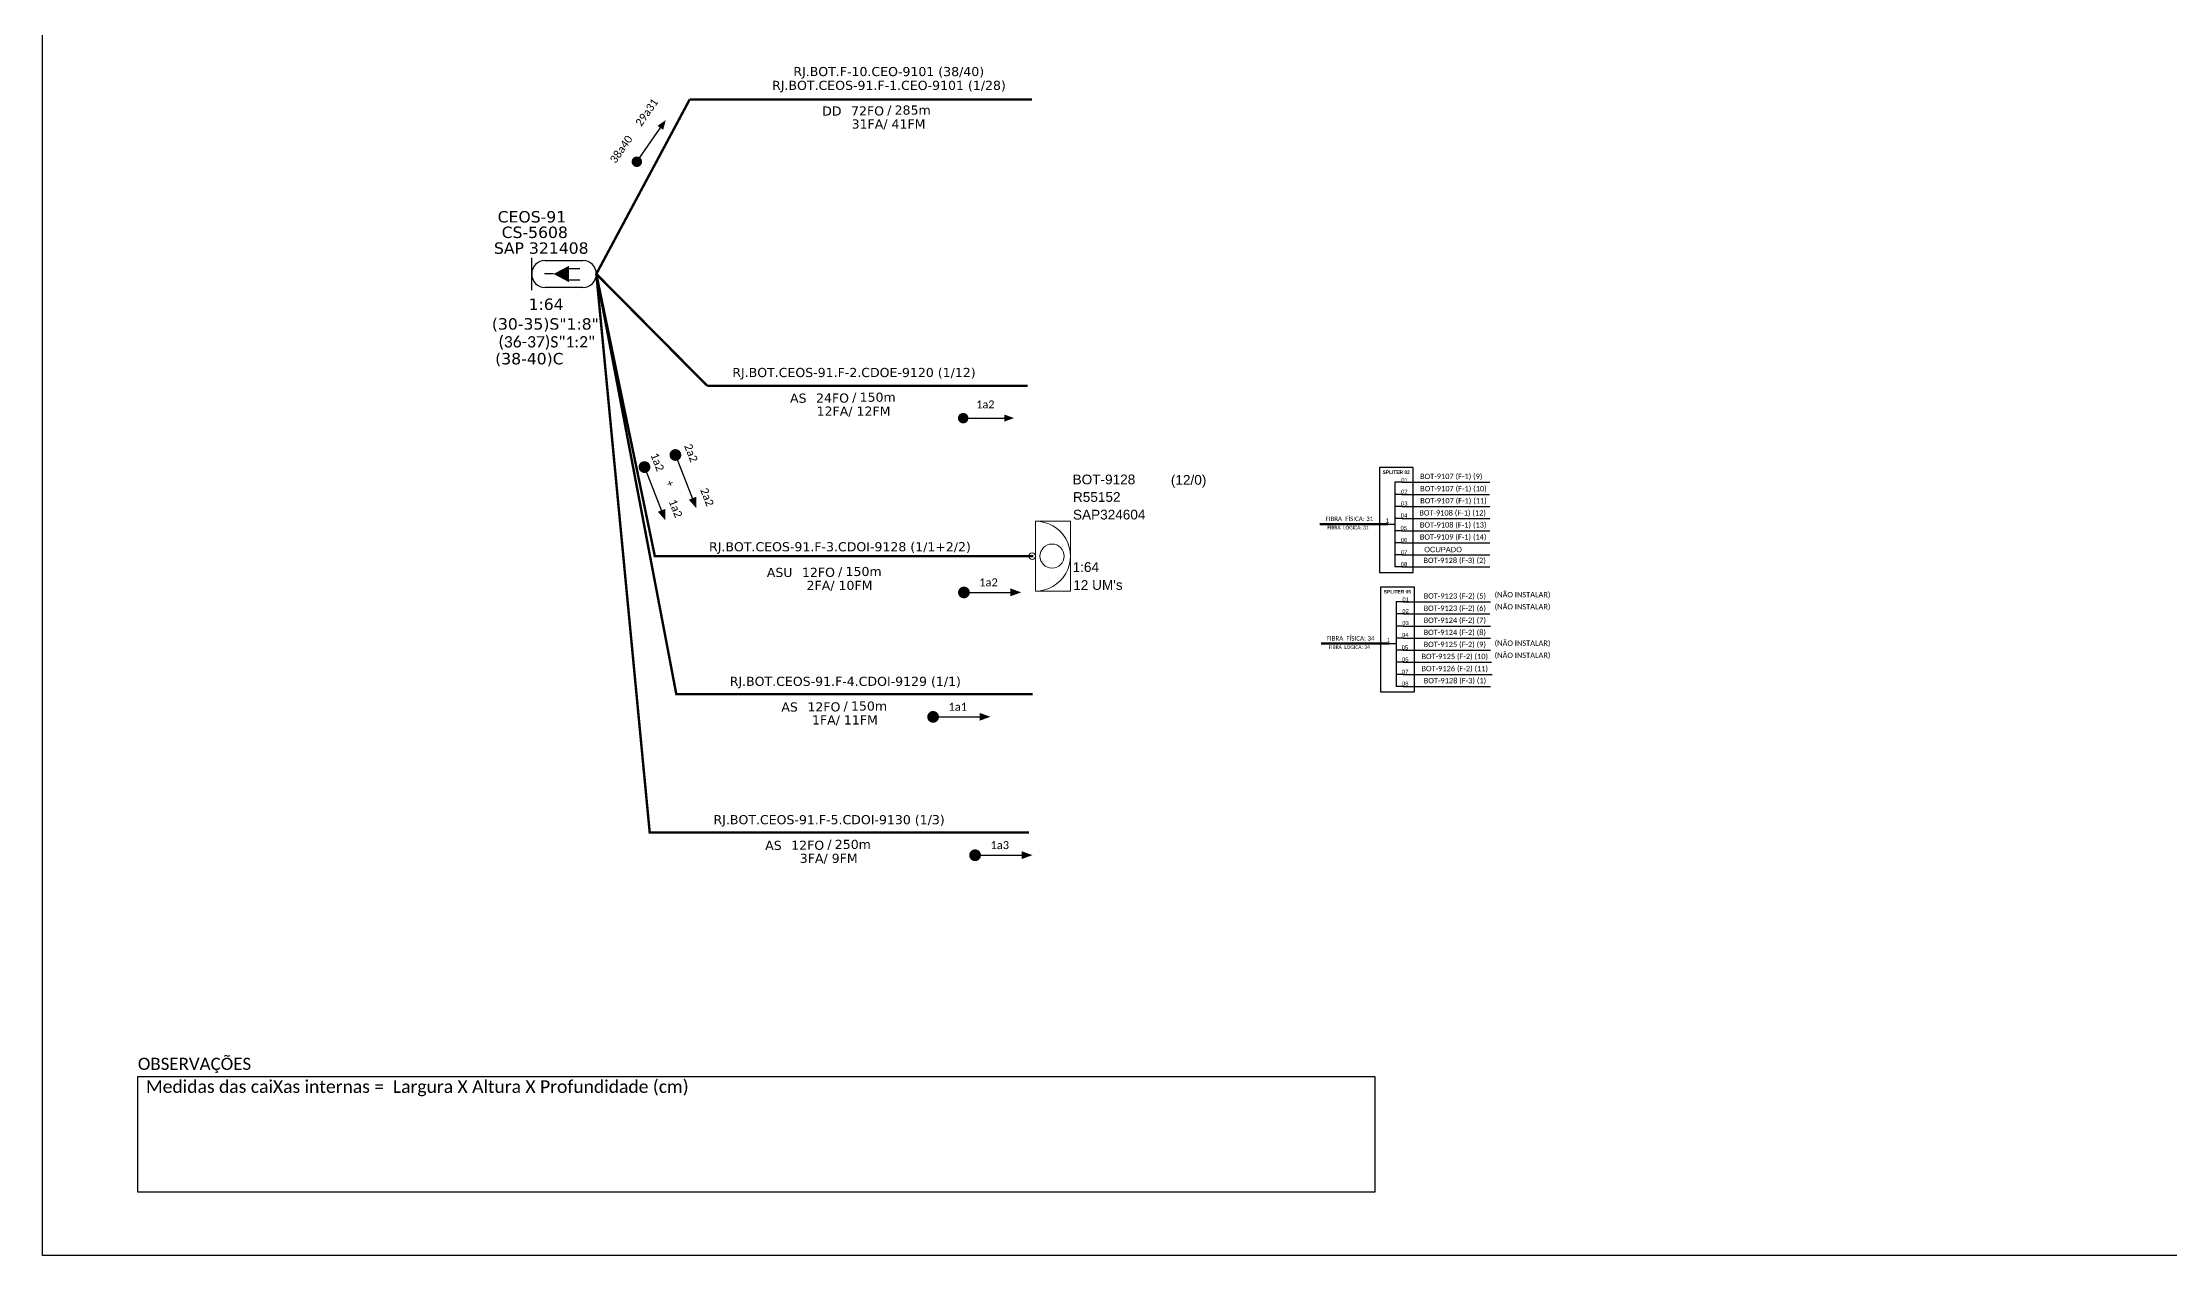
# Model space of a CAD drawing. Extents: x 0 to 841, y 0 to 594.
# Drawn here: x 0 to 525, y 0 to 300 of the extents above; entities that cross this region are included whole.
import ezdxf
from ezdxf.enums import TextEntityAlignment as Align

# ---------------------------------------------------------------- set-up
doc = ezdxf.new("R2010")
doc.units = 0
doc.layers.add("20.0-LEGENDA DOS CDO'S", color=1, linetype='Continuous', lineweight=0)
doc.layers.add('40.1-ETIQUETAS', color=1, linetype='Continuous', lineweight=20)
for name, color, linetype in [('20.4-CEOS', 1, 'Continuous'), ('CAP a instalar', 1, 'Continuous'), ('SETA', 7, 'Continuous')]:
    doc.layers.add(name, color=color, linetype=linetype)
doc.styles.add('ARIAL', font='arial.ttf')
doc.styles.add('siredit', font='verdana.ttf')
doc.styles.add('WMF-Calibri0', font='calibri.ttf')
doc.linetypes.add('FENCELINE1', pattern='A,0.25,-0.1,[133,ltypeshp.shx,S=0.1,R=0,X=-0.1,Y=0],-0.1,1', length=1.45)

# ---------------------------------------------------------------- blocks, each defined once
blk = doc.blocks.new('CEOS_RP_CT_DRT')
at = {"layer": '20.4-CEOS', "color": 0}
for p, q in [((-4.54, 1.19), (-1.19, 1.19)), ((-1.19, -1.19), (-4.54, -1.19))]:
    blk.add_line(p, q, dxfattribs=at)
for points in [[(-5.73, -1.43), (-5.73, 1.44)], [(-3.79, 0), (-4.59, 0)], [(-2.47, 0.48), (-1.45, 0.48)], [(-2.47, -0.52), (-1.45, -0.52)]]:
    blk.add_lwpolyline(points, dxfattribs=at)
blk.add_lwpolyline([(-3.79, 0, 0, 1.47, 0), (-2.41, 0, 1.47, 1.47, 0)], format="xyseb", dxfattribs=at)
for centre, start, end in [((-4.54, 0), 90, 270), ((-1.19, 0), 270, 90)]:
    blk.add_arc(centre, 1.19, start, end, dxfattribs=at)
at = {"layer": '20.4-CEOS', "color": 7, "style": 'siredit'}
for tag, p in [('Nº_DA_CEOS', (-2.86, 5.6)), ('LOCAL', (-2.86, 4.24)), ('SAP', (-2.86, 2.78)), ('RACIO_SPLITAGEM', (-2.86, -1.88)), ('FIBRAS_SPLITTER', (-2.86, -3.58)), ('FIBRAS_TOP_C', (-2.86, -5.08)), ('RESERVA_FINAIS', (-2.86, -6.39))]:
    blk.add_attdef(tag, text='', height=1.01, dxfattribs=at).set_placement(p, align=Align.TOP_CENTER)
blk = doc.blocks.new('ETIQUETA_RS5F')
at = {"layer": '40.1-ETIQUETAS', "color": 0, "style": 'siredit'}
blk.add_text('/', height=1.5, dxfattribs=at).set_placement((1.58, -1.95), align=Align.MIDDLE_RIGHT)
for tag, p in [('ETIQUETA_R_PRIMARIA', (1.21, 4.1)), ('ETIQUETA_R_SECUNDARIA', (1.21, 2.1)), ('F_ATIVAS/F_MORTAS', (1.14, -4.24))]:
    blk.add_attdef(tag, text='', height=1.5, dxfattribs=at).set_placement(p, align=Align.MIDDLE_CENTER)
for tag, p in [('TIPO_CABO', (-6.58, -2.12)), ('CAP_CABO', (0.4, -2.09))]:
    blk.add_attdef(tag, text='', height=1.5, dxfattribs=at).set_placement(p, align=Align.MIDDLE_RIGHT)
blk.add_attdef('METROS', text='', height=1.5, dxfattribs=at).set_placement((2.14, -1.95), align=Align.MIDDLE_LEFT)
for tag, p in [('FUSÃO_1', (0.85, -8.39)), ('FUSÃO_2', (0.85, -10.6)), ('FUSÃO_3', (0.85, -12.93)), ('FUSÃO_4', (0.85, -15.14)), ('FUSÃO_5', (0.85, -17.16))]:
    blk.add_attdef(tag, text='', height=1.5, dxfattribs=at).set_placement(p, align=Align.CENTER)

msp = doc.modelspace()

# ---------------------------------------------------------------- linework, layer by layer
at = {"color": 7, "linetype": 'Continuous'}
for p, q in [((334.04, 190.97, 0.45), (334.04, 170.06, 0.45)), ((335.74, 190.97, 0.45), (334.04, 190.97, 0.45)), ((335.82, 187.94, 0.45), (334.04, 187.94, 0.45)), ((335.82, 184.96, 0.45), (334.04, 184.96, 0.45)), ((332.28, 180.64, 0.45), (334.04, 180.64, 0.45)), ((335.82, 181.96, 0.45), (334.04, 181.96, 0.45)), ((335.82, 178.99, 0.45), (334.04, 178.99, 0.45)), ((335.82, 176.02, 0.45), (334.04, 176.02, 0.45)), ((335.82, 173.04, 0.45), (334.04, 173.04, 0.45)), ((335.82, 170.06, 0.45), (334.04, 170.06, 0.45)), ((334.34, 161.44, 0.45), (334.34, 140.53, 0.45)), ((336.03, 161.44, 0.45), (334.34, 161.44, 0.45)), ((336.12, 158.42, 0.45), (334.34, 158.42, 0.45)), ((336.12, 155.43, 0.45), (334.34, 155.43, 0.45)), ((336.12, 152.43, 0.45), (334.34, 152.43, 0.45)), ((332.58, 151.12, 0.45), (334.33, 151.12, 0.45)), ((336.12, 149.46, 0.45), (334.34, 149.46, 0.45)), ((336.12, 146.49, 0.45), (334.34, 146.49, 0.45)), ((336.12, 143.51, 0.45), (334.34, 143.51, 0.45)), ((336.12, 140.53, 0.45), (334.34, 140.53, 0.45))]:
    msp.add_line(p, q, dxfattribs=at)
at = {"color": 10, "linetype": 'Continuous'}
for p, q in [((335.74, 190.97, 0.45), (357.49, 190.97, 0.45)), ((335.74, 187.94, 0.45), (357.41, 187.94, 0.45)), ((335.74, 184.96, 0.45), (357.45, 184.96, 0.45)), ((335.74, 181.96, 0.45), (357.49, 181.96, 0.45)), ((335.74, 178.99, 0.45), (357.49, 178.99, 0.45)), ((335.74, 176.02, 0.45), (357.49, 176.02, 0.45)), ((335.74, 173.04, 0.45), (357.49, 173.04, 0.45)), ((335.74, 170.06, 0.45), (357.49, 170.06, 0.45)), ((336.03, 161.44, 0.45), (357.62, 161.44, 0.45)), ((336.03, 158.42, 0.45), (357.5, 158.42, 0.45)), ((336.03, 155.43, 0.45), (357.66, 155.43, 0.45)), ((336.03, 152.43, 0.45), (357.62, 152.43, 0.45)), ((336.03, 149.46, 0.45), (357.62, 149.46, 0.45)), ((336.03, 146.49, 0.45), (357.92, 146.49, 0.45)), ((336.03, 143.51, 0.45), (358.04, 143.51, 0.45)), ((336.03, 140.53, 0.45), (357.62, 140.53, 0.45))]:
    msp.add_line(p, q, dxfattribs=at)
at = {"color": 1, "linetype": 'Continuous', "lineweight": 60}
for p, q in [((332.28, 180.64, 0.45), (315.51, 180.64, 0.45)), ((332.58, 151.12, 0.45), (315.81, 151.12, 0.45))]:
    msp.add_line(p, q, dxfattribs=at)
msp.add_lwpolyline([(0, 594), (841, 594), (841, 0), (0, 0)], close=True)
at = {"elevation": 1.21}
for points in [[(146.42, 269.57, 1.29, 1.29, 1), (147.16, 270.63, 1.29, 1.29, 1)], [(226.75, 206.78, 1.29, 1.29, 1), (228.04, 206.78, 1.29, 1.29, 1)]]:
    msp.add_lwpolyline(points, format="xyseb", close=True, dxfattribs=at)
at = {"const_width": 1.45, "elevation": 1.21}
for points in [[(148.41, 195.38, 1), (148.94, 194.03, 1)], [(226.85, 163.74, 1), (228.3, 163.74, 1)], [(219.24, 133.01, 1), (220.69, 133.01, 1)], [(229.61, 98.84, 1), (231.06, 98.84, 1)]]:
    msp.add_lwpolyline(points, format="xyb", close=True, dxfattribs=at)
at = {"const_width": 1.45}
msp.add_lwpolyline([(156.05, 198.36, 1), (156.58, 197.01, 1)], format="xyb", close=True, dxfattribs=at)
at = {"color": 7, "elevation": 0.45}
for points in [[(330.2, 168.7), (338.53, 168.7), (338.53, 194.56), (330.2, 194.56)], [(330.5, 139.18), (338.83, 139.18), (338.83, 165.03), (330.5, 165.03)]]:
    msp.add_lwpolyline(points, close=True, dxfattribs=at)
at = {"color": 0}
msp.add_lwpolyline([(23.56, 44.2), (329.09, 44.2), (329.09, 15.6), (23.56, 15.6)], close=True, dxfattribs=at)
at = {"layer": '40.1-ETIQUETAS'}
msp.add_line((245.23, 164.06, 1.21), (245.23, 181.35, 1.21), dxfattribs=at)
at = {"layer": '40.1-ETIQUETAS', "elevation": 1.21}
msp.add_lwpolyline([(245.23, 181.35), (253.89, 181.35), (253.89, 164.03), (245.23, 164.03)], close=True, dxfattribs=at)
at = {"layer": '40.1-ETIQUETAS'}
for centre, major_axis, start_param, end_param in [((245.23, 172.71, 1.21), (-6.11, 6.11), 2.356194, 5.497787), ((244.43, 172.7, 1.21), (-0.566, 0.566), 2.356194490191767, 8.639379797371353)]:
    msp.add_ellipse(centre, major_axis=major_axis, ratio=1, start_param=start_param, end_param=end_param, dxfattribs=at)
at = {"layer": '40.1-ETIQUETAS', "color": 1}
msp.add_ellipse((249.34, 172.71, 1.21), major_axis=(2.11, 2.11), ratio=1, start_param=3.926991, end_param=10.210176, dxfattribs=at)
at = {"layer": 'CAP a instalar', "color": 7, "ltscale": 7, "const_width": 0.601, "elevation": 1.21}
msp.add_lwpolyline([(136.78, 242.39), (159.83, 285.46)], dxfattribs=at)
at = {"layer": 'CAP a instalar', "color": 7, "linetype": 'FENCELINE1', "ltscale": 2, "const_width": 0.601, "elevation": 1.21}
for points in [[(244.35, 285.46), (159.83, 285.46)], [(136.78, 242.39), (164.16, 214.78)]]:
    msp.add_lwpolyline(points, dxfattribs=at)
at = {"layer": 'CAP a instalar', "color": 1, "linetype": 'FENCELINE1', "ltscale": 2, "elevation": 1.21}
msp.add_lwpolyline([(244.68, 172.7, 0.601, 0.601, 0), (151.23, 172.7, 0.601, 0.601, 0), (136.78, 242.39, 0.601, 0.601, 0)], format="xyseb", dxfattribs=at)
at = {"layer": 'CAP a instalar', "color": 8, "linetype": 'FENCELINE1', "ltscale": 2, "elevation": 1.21}
for points in [[(243.69, 104.43, 0.601, 0.601, 0), (149.97, 104.43, 0.601, 0.601, 0), (136.78, 242.39, 0.601, 0.601, 0)], [(244.54, 138.6, 0.601, 0.601, 0), (156.54, 138.6, 0.601, 0.601, 0), (136.78, 242.39, 0.601, 0.601, 0)]]:
    msp.add_lwpolyline(points, format="xyseb", dxfattribs=at)
at = {"layer": 'CAP a instalar', "color": 7, "linetype": 'FENCELINE1', "ltscale": 7, "const_width": 0.601, "elevation": 1.21}
msp.add_lwpolyline([(243.36, 214.78), (164.16, 214.78)], dxfattribs=at)
at = {"layer": 'SETA', "elevation": 1.21}
for points in [[(146.79, 270.1), (153.11, 279.19)], [(227.4, 206.78), (238.47, 206.78)], [(148.67, 194.71), (153.24, 183.07)], [(227.57, 163.74), (240.07, 163.74)], [(219.97, 133.01), (232.46, 133.01)], [(230.34, 98.84), (242.83, 98.84)]]:
    msp.add_lwpolyline(points, dxfattribs=at)
at = {"layer": 'SETA'}
msp.add_lwpolyline([(156.32, 197.68), (160.88, 186.05)], dxfattribs=at)
for points in [[(151.89, 278.96, 1.21), (153.94, 280.41, 1.21), (153.3, 277.98, 1.21)], [(237.59, 207.66, 1.21), (239.95, 206.8, 1.21), (237.59, 205.94, 1.21)], [(153.79, 184.37, 1.21), (153.86, 181.53, 1.21), (151.99, 183.66, 1.21)], [(161.44, 187.35), (161.51, 184.51), (159.63, 186.64)], [(239.07, 164.73, 1.21), (241.73, 163.76, 1.21), (239.07, 162.79, 1.21)], [(231.46, 134, 1.21), (234.12, 133.03, 1.21), (231.46, 132.06, 1.21)], [(241.83, 99.83, 1.21), (244.49, 98.86, 1.21), (241.83, 97.89, 1.21)]]:
    msp.add_solid(points, dxfattribs=at)

# ---------------------------------------------------------------- block references
at = {"layer": '20.4-CEOS', "color": 5}
ref = msp.add_blockref('CEOS_RP_CT_DRT', (136.78, 242.39, 1.21), dxfattribs=dict(at, xscale=2.785333445227142, yscale=2.785333445227142, zscale=2.785333445227142))
ref.add_attrib('Nº_DA_CEOS', 'CEOS-91', dxfattribs={"color": 5, "height": 2.812, "style": 'siredit'}).set_placement((120.87, 257.92, 1.21), align=Align.TOP_CENTER)
ref.add_attrib('LOCAL', 'CS-5608', dxfattribs={"color": 5, "height": 2.812, "style": 'siredit'}).set_placement((121.58, 254.09, 1.21), align=Align.TOP_CENTER)
ref.add_attrib('SAP', 'SAP 321408', dxfattribs={"color": 5, "height": 2.812, "style": 'siredit'}).set_placement((123.18, 250.19, 1.21), align=Align.TOP_CENTER)
ref.add_attrib('RACIO_SPLITAGEM', '1:64', dxfattribs={"color": 7, "height": 2.812, "style": 'siredit'}).set_placement((124.38, 236.33, 1.21), align=Align.TOP_CENTER)
ref.add_attrib('FIBRAS_SPLITTER', '(30-35)S"1:8"', dxfattribs={"color": 7, "height": 2.8123, "style": 'siredit'}).set_placement((124.19, 231.46, 1.21), align=Align.TOP_CENTER)
ref.add_attrib('FIBRAS_TOP_C', '(38-40)C', dxfattribs={"color": 7, "height": 2.812, "style": 'siredit'}).set_placement((120.25, 222.88, 1.21), align=Align.TOP_CENTER)
at = {"layer": '40.1-ETIQUETAS', "color": 7}
ref = msp.add_blockref('ETIQUETA_RS5F', (207.29, 285.81, 1.21), dxfattribs=dict(at, xscale=1.5029209847748, yscale=1.5029209847748, zscale=1.5029209847748))
ref.add_attrib('ETIQUETA_R_PRIMARIA', 'RJ.BOT.F-10.CEO-9101 (38/40)', dxfattribs={"color": 0, "height": 2.2544, "style": 'siredit'}).set_placement((209.01, 292.38, 1.21), align=Align.MIDDLE_CENTER)
ref.add_attrib('ETIQUETA_R_SECUNDARIA', 'RJ.BOT.CEOS-91.F-1.CEO-9101 (1/28)', dxfattribs={"color": 0, "height": 2.2544, "style": 'siredit'}).set_placement((209.06, 288.97, 1.21), align=Align.MIDDLE_CENTER)
ref.add_attrib('TIPO_CABO', 'DD', dxfattribs={"color": 0, "height": 2.254, "style": 'siredit'}).set_placement((197.34, 282.63, 1.21), align=Align.MIDDLE_RIGHT)
ref.add_attrib('CAP_CABO', '72FO', dxfattribs={"color": 0, "height": 2.254, "style": 'siredit'}).set_placement((207.84, 282.66, 1.21), align=Align.MIDDLE_RIGHT)
ref.add_attrib('METROS', '285m', dxfattribs={"color": 0, "height": 2.254, "style": 'siredit'}).set_placement((210.46, 282.87, 1.21), align=Align.MIDDLE_LEFT)
ref.add_attrib('F_ATIVAS/F_MORTAS', '31FA/ 41FM', dxfattribs={"color": 0, "height": 2.254, "style": 'siredit'}).set_placement((208.96, 279.43, 1.21), align=Align.MIDDLE_CENTER)
ref = msp.add_blockref('ETIQUETA_RS5F', (198.64, 214.9, 1.21), dxfattribs=dict(at, xscale=1.5029209847748, yscale=1.5029209847748, zscale=1.5029209847748))
ref.add_attrib('ETIQUETA_R_SECUNDARIA', 'RJ.BOT.CEOS-91.F-2.CDOE-9120 (1/12)', dxfattribs={"color": 0, "height": 2.2544, "style": 'siredit'}).set_placement((200.42, 218.06, 1.21), align=Align.MIDDLE_CENTER)
ref.add_attrib('TIPO_CABO', 'AS', dxfattribs={"color": 0, "height": 2.254, "style": 'siredit'}).set_placement((188.7, 211.72, 1.21), align=Align.MIDDLE_RIGHT)
ref.add_attrib('CAP_CABO', '24FO', dxfattribs={"color": 0, "height": 2.254, "style": 'siredit'}).set_placement((199.19, 211.75, 1.21), align=Align.MIDDLE_RIGHT)
ref.add_attrib('METROS', '150m', dxfattribs={"color": 0, "height": 2.254, "style": 'siredit'}).set_placement((201.81, 211.96, 1.21), align=Align.MIDDLE_LEFT)
ref.add_attrib('F_ATIVAS/F_MORTAS', '12FA/ 12FM', dxfattribs={"color": 0, "height": 2.254, "style": 'siredit'}).set_placement((200.31, 208.52, 1.21), align=Align.MIDDLE_CENTER)
ref = msp.add_blockref('ETIQUETA_RS5F', (195.17, 171.85, 1.21), dxfattribs=dict(at, xscale=1.5029209847748, yscale=1.5029209847748, zscale=1.5029209847748))
ref.add_attrib('ETIQUETA_R_SECUNDARIA', 'RJ.BOT.CEOS-91.F-3.CDOI-9128 (1/1+2/2)', dxfattribs={"color": 1, "height": 2.2544, "style": 'siredit'}).set_placement((196.95, 175.02, 1.21), align=Align.MIDDLE_CENTER)
ref.add_attrib('TIPO_CABO', 'ASU', dxfattribs={"color": 0, "height": 2.254, "style": 'siredit'}).set_placement((185.23, 168.68, 1.21), align=Align.MIDDLE_RIGHT)
ref.add_attrib('CAP_CABO', '12FO', dxfattribs={"color": 0, "height": 2.254, "style": 'siredit'}).set_placement((195.72, 168.71, 1.21), align=Align.MIDDLE_RIGHT)
ref.add_attrib('METROS', '150m', dxfattribs={"color": 0, "height": 2.254, "style": 'siredit'}).set_placement((198.34, 168.92, 1.21), align=Align.MIDDLE_LEFT)
ref.add_attrib('F_ATIVAS/F_MORTAS', '2FA/ 10FM', dxfattribs={"height": 2.254, "style": 'siredit'}).set_placement((196.84, 165.48, 1.21), align=Align.MIDDLE_CENTER)
at = {"layer": '40.1-ETIQUETAS', "color": 8}
ref = msp.add_blockref('ETIQUETA_RS5F', (196.51, 138.63, 1.21), dxfattribs=dict(at, xscale=1.5029209847748, yscale=1.5029209847748, zscale=1.5029209847748))
ref.add_attrib('ETIQUETA_R_SECUNDARIA', 'RJ.BOT.CEOS-91.F-4.CDOI-9129 (1/1)', dxfattribs={"color": 0, "height": 2.2544, "style": 'siredit'}).set_placement((198.28, 141.79, 1.21), align=Align.MIDDLE_CENTER)
ref.add_attrib('TIPO_CABO', 'AS', dxfattribs={"color": 0, "height": 2.254, "style": 'siredit'}).set_placement((186.56, 135.45, 1.21), align=Align.MIDDLE_RIGHT)
ref.add_attrib('CAP_CABO', '12FO', dxfattribs={"color": 0, "height": 2.254, "style": 'siredit'}).set_placement((197.06, 135.48, 1.21), align=Align.MIDDLE_RIGHT)
ref.add_attrib('METROS', '150m', dxfattribs={"color": 0, "height": 2.254, "style": 'siredit'}).set_placement((199.68, 135.69, 1.21), align=Align.MIDDLE_LEFT)
ref.add_attrib('F_ATIVAS/F_MORTAS', '1FA/ 11FM', dxfattribs={"color": 0, "height": 2.254, "style": 'siredit'}).set_placement((198.18, 132.25, 1.21), align=Align.MIDDLE_CENTER)
ref = msp.add_blockref('ETIQUETA_RS5F', (192.5, 104.46, 1.21), dxfattribs=dict(at, xscale=1.5029209847748, yscale=1.5029209847748, zscale=1.5029209847748))
ref.add_attrib('ETIQUETA_R_SECUNDARIA', 'RJ.BOT.CEOS-91.F-5.CDOI-9130 (1/3)', dxfattribs={"color": 0, "height": 2.2544, "style": 'siredit'}).set_placement((194.28, 107.62, 1.21), align=Align.MIDDLE_CENTER)
ref.add_attrib('TIPO_CABO', 'AS', dxfattribs={"color": 0, "height": 2.254, "style": 'siredit'}).set_placement((182.56, 101.28, 1.21), align=Align.MIDDLE_RIGHT)
ref.add_attrib('CAP_CABO', '12FO', dxfattribs={"color": 0, "height": 2.254, "style": 'siredit'}).set_placement((193.06, 101.31, 1.21), align=Align.MIDDLE_RIGHT)
ref.add_attrib('METROS', '250m', dxfattribs={"color": 0, "height": 2.254, "style": 'siredit'}).set_placement((195.68, 101.52, 1.21), align=Align.MIDDLE_LEFT)
ref.add_attrib('F_ATIVAS/F_MORTAS', '3FA/ 9FM', dxfattribs={"color": 0, "height": 2.254, "style": 'siredit'}).set_placement((194.18, 98.08, 1.21), align=Align.MIDDLE_CENTER)

# ---------------------------------------------------------------- texts
at = {"style": 'WMF-Calibri0'}
msp.add_text('OBSERVAÇÕES', height=3, dxfattribs=at).set_placement((23.54, 45.82))
at = {"attachment_point": 5}
for s, insert, char_height, width, rotation in [('{\\fCalibri|b0|i0|c0|p34;\\C7;29a31}', (149.24, 282.29, 1.21), 1.9328, 32.6751, 55.1785), ('{\\fCalibri|b0|i0|c0|p34;\\C7;38a40}', (142.91, 273.19, 1.21), 1.9328, 32.6751, 55.1785), ('\\C1;\\fCalibri|b0|i0|c0|p34;2a2', (160.18, 198.18), 1.9768, 36.8598, 291.4337), ('\\C7;\\fCalibri|b0|i0|c0|p34;1a2', (151.86, 195.94, 1.21), 1.9768, 36.8598, 291.4337), ('\\C1;+', (155.04, 190.68), 1.977, 36.8598, 291.4337), ('\\C7;\\fCalibri|b0|i0|c0|p34;1a2', (156.36, 184.49, 1.21), 1.9768, 36.8598, 291.4337)]:
    msp.add_mtext(s, dxfattribs=dict(at, insert=insert, char_height=char_height, width=width, rotation=rotation))
for s, insert, char_height, width in [('{\\fCalibri|b0|i0|c0|p34;\\C7;(36-37)S"1:2"}', (124.54, 225.33, 1.21), 2.7929, 47.2155), ('{\\fCalibri|b0|i0|c0|p34;\\C7;1a2}', (232.87, 210.17, 1.21), 1.9328, 32.6751), ('\\C10;\\fArial|b1|i0|c0|p34;SPLITER 02', (334.33, 193.43, 0.45), 0.8555, 8.3269), ('\\C7;\\fArial|b0|i0|;\\H1.0273588255048;02 ', (336.36, 188.63, 0.45), 0.8555, 1.811), ('\\C7;\\fArial|b0|i0|;\\H1.0273588255048;01 ', (336.39, 191.52, 0.45), 0.8555, 1.7156), ('{\\fCalibri|b0|i0|c0|p34;\\C7;BOT-9107 (F-1) (9)}', (347.94, 192.26, 0.45), 1.3219, 38.8564), ('{\\fCalibri|b0|i0|c0|p34;\\C7;BOT-9107 (F-1) (10)}', (348.48, 189.23, 0.45), 1.3219, 38.8564), ('\\C7;\\fArial|b0|i0|;\\H1.0273588255048;03 ', (336.36, 185.71, 0.45), 0.8555, 1.6654), ('{\\fCalibri|b0|i0|c0|p34;\\C7;BOT-9108 (F-1) (12)}', (348.28, 183.25, 0.45), 1.3219, 38.8564), ('{\\fCalibri|b0|i0|c0|p34;\\C7;BOT-9107 (F-1) (11)}', (348.49, 186.25, 0.45), 1.3219, 38.8564), ('{\\fCalibri|b0|i0|c0|p34;\\C7;FIBRA  FÍSICA: 31}', (322.78, 181.92, 0.45), 1.1015, 16.6538), ('{\\fCalibri|b0|i0|c0|p34;\\C7;FIBRA  LOGICA: 31}', (322.45, 179.75, 0.45), 0.8813, 16.6538), ('\\C7;\\fArial|b0|i0|;\\H1.0273588255048;1', (332.2, 181.52, 0.45), 0.8555, 0.8473), ('\\C7;\\fArial|b0|i0|;\\H1.0273588255048;05 ', (336.22, 179.66, 0.45), 0.8555, 2.2274), ('\\C7;\\fArial|b0|i0|;\\H1.0273588255048;04 ', (336.29, 182.75, 0.45), 0.8555, 1.811), ('{\\fCalibri|b0|i0|c0|p34;\\C7;BOT-9108 (F-1) (13)}', (348.42, 180.28, 0.45), 1.3219, 38.8564), ('\\C7;\\fArial|b0|i0|;\\H1.0273588255048;06 ', (336.29, 176.7, 0.45), 0.8555, 1.811), ('\\C7;\\fArial|b0|i0|;\\H1.0273588255048;07 ', (336.29, 173.64, 0.45), 0.8555, 1.811), ('{\\fCalibri|b0|i0|c0|p34;\\C7;BOT-9109 (F-1) (14)}', (348.42, 177.31, 0.45), 1.3219, 38.8564), ('\\C7;\\fArial|b0|i0|;\\H1.0273588255048;08 ', (336.29, 170.72, 0.45), 0.8555, 1.811), ('\\C1;\\fCalibri|b0|i0|c0|p34;BOT-9128 (F-3) (2)', (348.78, 171.51, 0.45), 1.3219, 38.8564), ('\\C7;\\fCalibri|b0|i0|c0|p34;1a2', (233.66, 166.23, 1.21), 1.9768, 36.8598), ('\\C10;\\fArial|b1|i0|c0|p34;SPLITER 05', (334.63, 163.91, 0.45), 0.8555, 8.3269), ('{\\fCalibri|b0|i0|c0|p34;\\C7;BOT-9123 (F-2) (5)}', (348.82, 162.73, 0.45), 1.3219, 38.8564), ('\\C7;\\fCalibri|b0|i0|c0|p34;(NÃO INSTALAR)', (365.55, 163.05, 0.45), 1.3219, 38.8564), ('\\C7;\\fArial|b0|i0|;\\H1.0273588255048;02 ', (336.66, 159.1, 0.45), 0.8555, 1.811), ('\\C7;\\fArial|b0|i0|;\\H1.0273588255048;01 ', (336.68, 161.99, 0.45), 0.8555, 1.7156), ('{\\fCalibri|b0|i0|c0|p34;\\C7;BOT-9123 (F-2) (6)}', (348.81, 159.7, 0.45), 1.3219, 38.8564), ('{\\fCalibri|b0|i0|c0|p34;\\C7;BOT-9124 (F-2) (7)}', (348.81, 156.73, 0.45), 1.3219, 38.8564), ('\\C7;\\fCalibri|b0|i0|c0|p34;(NÃO INSTALAR)', (365.55, 160.06, 0.45), 1.3219, 38.8564), ('{\\fCalibri|b0|i0|c0|p34;\\C7;FIBRA  FÍSICA: 34}', (323.08, 152.39, 0.45), 1.1015, 16.6538), ('\\C7;\\fArial|b0|i0|;\\H1.0273588255048;1', (332.5, 152, 0.45), 0.8555, 0.8473), ('\\C7;\\fArial|b0|i0|;\\H1.0273588255048;04 ', (336.58, 153.23, 0.45), 0.8555, 1.811), ('\\C7;\\fArial|b0|i0|;\\H1.0273588255048;03 ', (336.66, 156.19, 0.45), 0.8555, 1.6654), ('{\\fCalibri|b0|i0|c0|p34;\\C7;BOT-9124 (F-2) (8)}', (348.81, 153.73, 0.45), 1.3219, 38.8564), ('{\\fCalibri|b0|i0|c0|p34;\\C7;FIBRA  LOGICA: 34}', (322.75, 150.23, 0.45), 0.8813, 16.6538), ('\\C7;\\fArial|b0|i0|;\\H1.0273588255048;05 ', (336.52, 150.14, 0.45), 0.8555, 2.2274), ('\\C7;\\fArial|b0|i0|;\\H1.0273588255048;06 ', (336.58, 147.18, 0.45), 0.8555, 1.811), ('{\\fCalibri|b0|i0|c0|p34;\\C7;BOT-9125 (F-2) (10)}', (348.81, 147.79, 0.45), 1.3219, 38.8564), ('{\\fCalibri|b0|i0|c0|p34;\\C7;BOT-9125 (F-2) (9)}', (348.81, 150.76, 0.45), 1.3219, 38.8564), ('\\C7;\\fCalibri|b0|i0|c0|p34;(NÃO INSTALAR)', (365.55, 151.07, 0.45), 1.3219, 38.8564), ('\\C7;\\fCalibri|b0|i0|c0|p34;(NÃO INSTALAR)', (365.55, 148.08, 0.45), 1.3219, 38.8564), ('\\C7;\\fArial|b0|i0|;\\H1.0273588255048;07 ', (336.58, 144.11, 0.45), 0.8555, 1.811), ('{\\fCalibri|b0|i0|c0|p34;\\C7;BOT-9126 (F-2) (11)}', (348.81, 144.8, 0.45), 1.3219, 38.8564), ('\\C1;\\fCalibri|b0|i0|c0|p34;BOT-9128 (F-3) (1)', (348.86, 141.82, 0.45), 1.3219, 38.8564), ('\\C7;\\fArial|b0|i0|;\\H1.0273588255048;08 ', (336.58, 141.2, 0.45), 0.8555, 1.811), ('{\\fCalibri|b0|i0|c0|p34;\\C7;1a1}', (226.05, 135.5, 1.21), 1.9768, 36.8598), ('{\\fCalibri|b0|i0|c0|p34;\\C7;1a3}', (236.42, 101.33, 1.21), 1.9768, 36.8598)]:
    msp.add_mtext(s, dxfattribs=dict(at, insert=insert, char_height=char_height, width=width))
at = {"color": 1, "insert": (164.14, 187.29), "char_height": 1.9768, "width": 36.8598, "attachment_point": 5, "rotation": 291.4337}
msp.add_mtext('\\fCalibri|b0|i0|c0|p34;2a2', dxfattribs=at)
at = {"insert": (345.92, 174.33, 0.45), "char_height": 1.322, "width": 38.8564, "attachment_point": 5, "style": 'ARIAL'}
msp.add_mtext('OCUPADO', dxfattribs=at)
at = {"color": 7, "insert": (25.54, 43.25), "char_height": 3.1049, "width": 511.413, "attachment_point": 1, "style": 'WMF-Calibri0'}
msp.add_mtext('Medidas das caiXas internas =  Largura X Altura X Profundidade (cm)', dxfattribs=at)
at = {"layer": "20.0-LEGENDA DOS CDO'S", "color": 1, "style": 'ARIAL'}
for s, p in [('BOT-9128', (254.42, 190.43, 1.21)), ('SAP324604', (254.51, 181.74, 1.21)), ('R55152', (254.51, 186.1, 1.21)), ('1:64', (254.42, 168.79)), ("12 UM's", (254.58, 164.36, 1.21))]:
    msp.add_text(s, height=2.402, rotation=0.118, dxfattribs=at).set_placement(p)
msp.add_text('             (12/0)', height=2.4016, rotation=0.118, dxfattribs=at).set_placement((277.02, 190.32, 1.21), align=Align.CENTER)

doc.saveas('drawing.dxf')
